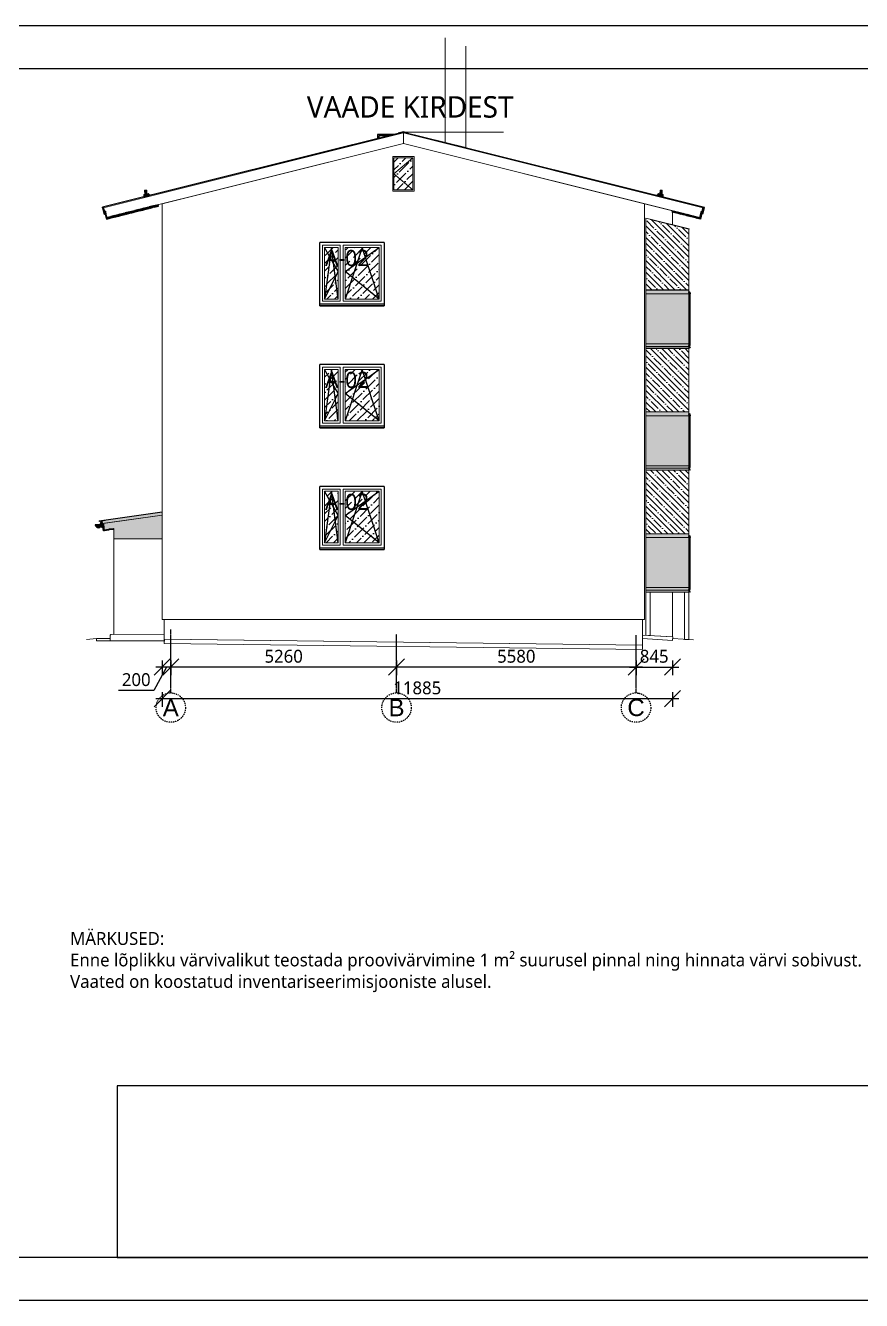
# Model space of a CAD drawing. Header units: millimetres. Extents: x 720925 to 840725318, y 793496 to 1061196.
# Drawn here: x 762789 to 782267, y 895945 to 925645 of the extents above; entities that cross this region are included whole.
import ezdxf
from ezdxf import colors
from ezdxf.entities.mleader import LeaderData, LeaderLine
from ezdxf.math import Vec2, Vec3

# ---------------------------------------------------------------- set-up
doc = ezdxf.new("R2010")
doc.units = ezdxf.units.MM
doc.header["$PDMODE"] = 2
doc.header["$PDSIZE"] = 5
doc.linetypes.add('DASHDOTX2', pattern=[50.8, 25.4, -12.7, 0, -12.7])
for name, color, linetype, lineweight in [('!ESP_AVATÄITED VAADETEL', 7, 'Continuous', 9), ('!ESP_Fassaad', 7, 'Continuous', 9), ('!ESP_Mõõt', 252, 'Continuous', 5), ('AVATÄITED VAADETEL', 7, 'Continuous', 9), ('OLEMASOLEV_LÕIGE', 7, 'Continuous', 9), ('Puit', 25, 'Continuous', 0), ('Rõduklaas', 253, 'Continuous', 9), ('VAATED', 7, 'Continuous', 9), ('Veeplekk', 8, 'Continuous', 30)]:
    doc.layers.add(name, color=color, linetype=linetype, lineweight=lineweight)
doc.layers.add('!ESP_no_print', color=252, linetype='Continuous', plot=False)
for name, color, linetype in [('!ESP_Tekst', 7, 'Continuous'), ('!ESP_Teljed', 30, 'DASHDOTX2'), ('Aknad', 7, 'Continuous'), ('Sein', 7, 'Continuous')]:
    doc.layers.add(name, color=color, linetype=linetype)
doc.layers.add('!ESP_Värvitoon_Helehall', color=7, linetype='Continuous', true_color=0xc8c8c7)
doc.layers.add('!ESP_Värvitoon_Venato40', color=7, linetype='Continuous', true_color=0xa4a7a7)
doc.layers.add('Nähtamatu joon', color=50, linetype='Continuous', lineweight=0, plot=False)
doc.styles.add('Annotative', font='malgunsl.ttf', dxfattribs={"height": 2})
doc.styles.add('Arial', font='arial.ttf')
doc.dimstyles.new('Annotative', dxfattribs={"dimtxt": 2, "dimasz": 2.5, "dimexe": 1.25, "dimexo": 0.625, "dimtad": 1, "dimdec": 0, "dimrnd": 5, "dimtxsty": 'Annotative', "dimblk": 'OBLIQUE', "dimcen": 0, "dimdle": 1, "dimadec": 0, "dimazin": 0, "dimtfac": 1, "dimtdec": 0, "dimtmove": 0, "dimatfit": 3, "dimfxl": 1, "dimfxlon": 1, "dimarcsym": 1})

# ---------------------------------------------------------------- blocks, each defined once
blk = doc.blocks.new('_Dot')
at = {"color": 0, "linetype": 'ByBlock', "lineweight": -2}
blk.add_line((-0.5, 0), (-1, 0), dxfattribs=at)
at = {"color": 0, "linetype": 'ByBlock', "lineweight": -2, "const_width": 0.5}
blk.add_lwpolyline([(-0.25, 0, 1), (0.25, 0, 1)], format="xyb", close=True, dxfattribs=at)
blk = doc.blocks.new('A$C5023e7c4')
for p, q in [((0, -50), (-22, -200)), ((-22, -50), (0, -200))]:
    blk.add_line(p, q)
blk.add_lwpolyline([(-22, -50), (0, -50), (0, -200), (-22, -200)], close=True)
blk = doc.blocks.new('A$C68f288ff')
at = {"layer": 'Puit', "true_color": 0x636466}
h = blk.add_hatch(dxfattribs=at)
h.set_pattern_fill('ANSI38', color=251, scale=5, angle=180)
h.set_pattern_definition([(225, (1479790.995, 966448.682), (11.22532015, -11.22532015), []), (315, (1479790.995, 966448.682), (33.67596045, -11.22532015), [39.6875, -23.8125])])
h.paths.add_polyline_path([(100, 0), (0, 0), (0, 34), (100, 34)])
at = {"layer": 'Sein'}
blk.add_lwpolyline([(100, 0), (0, 0), (0, 34), (100, 34)], close=True, dxfattribs=at)
blk = doc.blocks.new('*U618')
blk.add_blockref('A$C68f288ff', (-50, -17))
blk = doc.blocks.new('A$C68de1e58')
at = {"lineweight": 0}
blk.add_line((0, -21), (0, 0), dxfattribs=at)
blk.add_line((-7007, -1768), (-7012, -1748))
for points in [[(0, 0), (-7012, -1748)], [(-6977, -1796), (-6970, -1827)]]:
    blk.add_lwpolyline(points)
blk.add_lwpolyline([(-6986, -1763), (-6963, -1851), (-6942, -1846), (-6906, -1992), (0, -269), (0, -21), (-6986, -1763)], dxfattribs=at)
for p, xscale, rotation in [((-7019, -1719), -0.9999999999999998, 14.08604182556171), ((-6976, -1803), -0.9999999999999999, 14.08604182556162)]:
    blk.add_blockref('A$C5023e7c4', p, dxfattribs=dict(xscale=xscale, rotation=rotation))
at = {"color": 0, "linetype": 'ByBlock', "lineweight": -2, "transparency": 16777216, "xscale": -0.9999999999999999, "rotation": 14.0770861167953}
for p in [(-6875, -2002), (-6764, -1974), (-6652, -1946), (-6541, -1918), (-6429, -1890), (-6317, -1862)]:
    blk.add_blockref('*U618', p, dxfattribs=at)
blk = doc.blocks.new('A$C2fabc2ce')
at = {"layer": '!ESP_Värvitoon_Helehall'}
h = blk.add_hatch(color=256, dxfattribs=at)
h.dxf.hatch_style = 1
h.paths.add_polyline_path([(-15, 74), (-124, 99), (-156, 57), (-15, 24)])
h.paths.add_polyline_path([(-40, 178), (-90, 178), (-90, 91), (-40, 80)])
h.paths.add_polyline_path([(-76, 105, -1), (-56, 105, -1)], flags=16)
h.paths.add_polyline_path([(-76, 153, -1), (-56, 153, -1)], flags=16)
blk.add_line((-15, 24), (-156, 57))
for centre in [(-66, 153), (-66, 105)]:
    blk.add_circle(centre, 10)
at = {"layer": 'OLEMASOLEV_LÕIGE'}
blk.add_line((-15, 74), (-124, 99), dxfattribs=at)
for points in [[(-124, 99), (-156, 57)], [(-90, 91), (-90, 178), (-40, 178), (-40, 80)], [(-15, 74), (-15, 24)]]:
    blk.add_lwpolyline(points, dxfattribs=at)
blk = doc.blocks.new('*U104')
blk.add_blockref('A$C68f288ff', (-50, -17))
blk = doc.blocks.new('*U105')
at = {"color": 0, "linetype": 'ByBlock', "lineweight": -2, "transparency": 16777216}
for p in [(0, 0), (115, 0), (230, 0), (345, 0), (460, 0)]:
    blk.add_blockref('*U104', p, dxfattribs=at)
blk = doc.blocks.new('A$Cf881b39f')
at = {"linetype": 'ByBlock'}
blk.add_wipeout([(1500, 0), (0, 0), (0, -1475), (1500, -1475)], dxfattribs=at)
blk.add_lwpolyline([(1500, -1475), (0, -1475), (0, 0), (1500, 0)], close=True)
blk.add_wipeout([(1500, 0), (0, 0), (0, -1475), (1500, -1475)])
blk.add_wipeout([(0, 0), (1500, 0), (1500, -1475), (0, -1475)], dxfattribs=at)
blk.add_lwpolyline([(0, -1475), (1500, -1475), (1500, 0), (0, 0)], close=True)
blk.add_wipeout([(1500, 0), (0, 0), (0, -1475), (1500, -1475)])
h = blk.add_hatch()
h.set_pattern_fill('ANSI36', color=256, scale=1000)
h.set_pattern_definition([(45, (60, -1271.18), (66.291, 243.068), [312.5, -62.5, 0, -62.5])])
h.paths.add_polyline_path([(115, -115), (430, -115), (430, -1317), (115, -1315)])
h.paths.add_polyline_path([(595, -115), (1385, -115), (1385, -1317), (595, -1317)])
for points in [[(115, -1317), (430, -679), (115, -115)], [(430, -1317), (272, -115), (115, -1317)]]:
    blk.add_lwpolyline(points)
at = {"ltscale": 15}
for points in [[(1385, -1317), (990, -115), (595, -1317)], [(1385, -1317), (595, -679), (1385, -115)]]:
    blk.add_lwpolyline(points, dxfattribs=at)
at = {"layer": 'AVATÄITED VAADETEL'}
for points in [[(0, -1461), (1500, -1461), (1500, 0), (0, 0)], [(0, -1432), (1500, -1432), (1500, 0), (0, 0)], [(65, -1367), (480, -1367), (480, -65), (65, -65)], [(115, -1317), (430, -1317), (430, -115), (115, -115)], [(545, -1367), (1435, -1367), (1435, -65), (545, -65)], [(595, -1317), (1385, -1317), (1385, -115), (595, -115)], [(0, -1461), (1500, -1461), (1500, -1432), (0, -1432)], [(0, -1475), (1500, -1475), (1500, -1461), (0, -1461)]]:
    blk.add_lwpolyline(points, close=True, dxfattribs=at)
blk = doc.blocks.new('A$C0ca6f3b5')
at = {"layer": '!ESP_Värvitoon_Helehall'}
h = blk.add_hatch(color=256, dxfattribs=at)
h.dxf.hatch_style = 1
h.paths.add_polyline_path([(0, 0), (-1000, 0), (-1000, -88), (0, -88)])
h = blk.add_hatch(color=256, dxfattribs=at)
h.dxf.hatch_style = 1
h.paths.add_polyline_path([(0, -1359), (0, -1314), (-1000, -1314), (-1000, -1359)])
at = {"layer": '!ESP_Värvitoon_Venato40'}
h = blk.add_hatch(color=256, dxfattribs=at)
h.dxf.hatch_style = 1
h.paths.add_polyline_path([(0, -88), (-1000, -88), (-1000, -1314), (0, -1314)])
at = {"lineweight": 0}
for points in [[(-1000, 0), (0, 0), (0, -88), (-1000, -88)], [(-1000, -88), (0, -88), (0, -1254), (-1000, -1254)], [(-1000, -1254), (0, -1254), (0, -1314), (-1000, -1314)], [(-1000, -1314), (0, -1314), (0, -1359), (-1000, -1359)]]:
    blk.add_lwpolyline(points, close=True, dxfattribs=at)
blk = doc.blocks.new('A$C9c28a8ee')
at = {"layer": 'Rõduklaas', "lineweight": 5}
h = blk.add_hatch(dxfattribs=at)
h.set_pattern_fill('ANSI35', color=256, scale=30, angle=90, style=0)
h.set_pattern_definition([(135, (-764388.93, -915285.21), (-134.703842, -134.703842), []), (135, (-764388.93, -915150.5), (-134.703842, -134.703842), [238.125, -47.625, 0, -47.625])])
h.paths.add_polyline_path([(-1000, -1481), (0, -1481), (0, 0), (-1000, 0)])
at = {"lineweight": 0}
blk.add_lwpolyline([(-1000, 0), (0, 0), (0, -1481), (-1000, -1481)], close=True, dxfattribs=at)
blk = doc.blocks.new('A$Cb6e0baf3')
at = {"layer": 'Rõduklaas', "lineweight": 5}
h = blk.add_hatch(dxfattribs=at)
h.set_pattern_fill('ANSI35', color=256, scale=30, angle=90, style=0)
h.set_pattern_definition([(135, (-764388.93, -915223.72), (-134.703842, -134.703842), []), (135, (-764388.93, -915089.01), (-134.703842, -134.703842), [238.125, -47.625, 0, -47.625])])
h.paths.add_polyline_path([(-1000, -1420), (0, -1420), (0, 0), (-1000, 251)])
at = {"lineweight": 0}
blk.add_lwpolyline([(-1000, 251), (0, 0), (0, -1420), (-1000, -1420)], close=True, dxfattribs=at)
blk = doc.blocks.new('A$Cf37727a6')
at = {"layer": '!ESP_Värvitoon_Venato40'}
h = blk.add_hatch(color=256, dxfattribs=at)
h.dxf.hatch_style = 1
h.paths.add_polyline_path([(-5, -21), (-13, -21), (-13, -1241), (-5, -1241)])
at = {"layer": '!ESP_Värvitoon_Helehall', "lineweight": 30}
for points in [[(-25, 8), (0, 0), (6, -40), (1, -35)], [(-25, -1266), (-20, -1266), (-20, -1266), (4, -1311), (-21, -1303)]]:
    blk.add_lwpolyline(points, dxfattribs=at)
for points in [[(-25, 4), (-15, 4), (-15, -14), (-25, -14)], [(-15, 4), (-15, -56), (-13, -56), (-13, -16), (-5, -16), (-5, -56), (-3, -56), (-3, -16), (-3, -14), (-13, -14), (-13, 4)], [(-13, -21), (-5, -21), (-5, -1241), (-13, -1241)], [(-25, -1248), (-15, -1248), (-15, -1266), (-25, -1266)], [(-15, -1266), (-15, -1206), (-13, -1206), (-13, -1246), (-5, -1246), (-5, -1206), (-3, -1206), (-3, -1246), (-3, -1248), (-13, -1248), (-13, -1266)]]:
    blk.add_lwpolyline(points, close=True)
for points in [[(-25, -7), (-13, -7), (-13, -3), (-25, -3)], [(-13, -10), (-13, 0)], [(-25, -1259), (-13, -1259), (-13, -1255), (-25, -1255)], [(-13, -1262), (-13, -1252)]]:
    blk.add_lwpolyline(points)
for centre in [(-19, -5), (-19, -1257)]:
    blk.add_arc(centre, 7.25, 316.3972, 43.6028)
blk = doc.blocks.new('A$C06fb7f62')
blk.add_wipeout([(-250, 0), (250, 0), (250, -800), (-250, -800)]).dxf.layer = '!ESP_AVATÄITED VAADETEL'
h = blk.add_hatch()
h.set_pattern_fill('ANSI36', color=256, scale=1000)
h.set_pattern_definition([(45, (812223.2, -756550.9), (66.291261, 243.067956), [312.5, -62.5, 0, -62.5])])
h.paths.add_polyline_path([(-220, -30), (220, -30), (220, -770), (-220, -770)])
at = {"layer": '!ESP_AVATÄITED VAADETEL'}
blk.add_line((250, 0), (-250, 0), dxfattribs=at)
for points in [[(50, 0), (-250, 0), (-250, -800), (250, -800), (250, 0)], [(50, -30), (-220, -30), (-220, -770), (220, -770), (220, -30)]]:
    blk.add_lwpolyline(points, close=True, dxfattribs=at)
blk.add_lwpolyline([(220, -30), (-220, -400), (220, -770)], dxfattribs=at)
at = {"layer": 'Nähtamatu joon'}
for p, q in [((-250, 0), (-250, -800)), ((250, -800), (250, 0)), ((-250, -800), (250, -800))]:
    blk.add_line(p, q, dxfattribs=at)
blk = doc.blocks.new('A$C36191802')
at = {"layer": '!ESP_Värvitoon_Helehall'}
h = blk.add_hatch(color=256, dxfattribs=at)
h.dxf.hatch_style = 1
h.paths.add_polyline_path([(0, 626), (-1472, 419), (-1470, 403), (-1403, 412), (-1395, 356), (0, 553)])
h = blk.add_hatch(color=256, dxfattribs=at)
h.dxf.hatch_style = 1
h.paths.add_polyline_path([(-1551, 326), (-1418, 326), (-1427, 379), (-1421, 379), (-1412, 319, -0.81323), (-1547, 307, -1.208503)])
h = blk.add_hatch(color=256, dxfattribs=at)
h.dxf.hatch_style = 1
h.paths.add_polyline_path([(-1551, 325, -0.427272), (-1543, 316, 0.914822), (-1420, 325)])
at = {"layer": '!ESP_Värvitoon_Venato40'}
h = blk.add_hatch(color=256, dxfattribs=at)
h.dxf.hatch_style = 1
h.paths.add_polyline_path([(-1393, 339), (-1371, 342), (-1349, 189), (-1371, 186), (-1382, 264), (-1382, 264)])
h.paths.add_polyline_path([(-1425, 409), (-1403, 412), (-1393, 339), (-1393, 339), (-1382, 264), (-1404, 261)])
h = blk.add_hatch(color=256, dxfattribs=at)
h.dxf.hatch_style = 1
h.paths.add_polyline_path([(0, 553), (-1373, 359), (-1353, 211), (-1125, 243), (-1125, 0), (0, 0)])
h = blk.add_hatch(color=256, dxfattribs=at)
h.dxf.hatch_style = 1
h.paths.add_polyline_path([(-1347, 211), (-1248, 225), (-1245, 203), (-1344, 189)])
h = blk.add_hatch(color=256, dxfattribs=at)
h.dxf.hatch_style = 1
h.paths.add_polyline_path([(-1234, 228), (-1135, 241), (-1131, 220), (-1231, 206)])
for points in [[(-1425, 409), (-1403, 413), (-1382, 264), (-1404, 261)], [(-1393, 339), (-1371, 342), (-1349, 189), (-1371, 186)]]:
    blk.add_lwpolyline(points, close=True)
at = {"layer": 'Aknad'}
blk.add_lwpolyline([(-1472, 419), (0, 626)], dxfattribs=at)
at = {"layer": 'Sein'}
for points in [[(-1418, 325), (-1419, 326), (-1551, 326, 0.999912), (-1551, 306, 0.999927), (-1551, 309, -1.943826), (-1544, 318, 0.941385)], [(-1420, 325), (-1551, 325, -0.323845), (-1543, 319, 0.936776)], [(-1427, 379), (-1417, 319, -0.890393), (-1545, 319, 1), (-1550, 319, 0.889357), (-1412, 319), (-1421, 379)]]:
    blk.add_lwpolyline(points, format="xyb", close=True, dxfattribs=at)
for points in [[(-1347, 211), (-1248, 225), (-1245, 203), (-1344, 189)], [(-1234, 228), (-1135, 241), (-1131, 220), (-1231, 206)]]:
    blk.add_lwpolyline(points, close=True, dxfattribs=at)
at = {"layer": 'VAATED'}
for points in [[(0, 626), (-1472, 419), (-1470, 403), (-1403, 412), (-1395, 356), (0, 553)], [(0, 553), (-1373, 359), (-1353, 211), (-1125, 243), (-1125, 0), (0, 0)]]:
    blk.add_lwpolyline(points, close=True, dxfattribs=at)
at = {"layer": 'Veeplekk'}
blk.add_lwpolyline([(-1325, 428), (-1424, 414), (-1460, 293, 1), (-1458, 293), (-1456, 301)], format="xyb", dxfattribs=at)
blk = doc.blocks.new('_Oblique')
at = {"color": 0, "linetype": 'ByBlock', "lineweight": -2}
blk.add_line((-0.5, -0.5), (0.5, 0.5), dxfattribs=at)
blk = doc.blocks.new('*D716')
at = {"layer": '!ESP_Mõõt', "color": 0, "lineweight": -2, "transparency": 16777216}
for p, q in [((777164, 910701), (771284, 910701)), ((771434, 910851), (771434, 910514)), ((777014, 910851), (777014, 910514))]:
    blk.add_line(p, q, dxfattribs=at)
at = {"layer": 'Defpoints', "color": 0, "lineweight": 0, "transparency": 16777216}
for p in [(771434, 910999), (777014, 910999), (771434, 910701)]:
    blk.add_point(p, dxfattribs=at)
at = {"layer": '!ESP_Mõõt', "color": 0, "lineweight": -2, "transparency": 16777216, "xscale": 375, "yscale": 375, "zscale": 375, "rotation": 180}
blk.add_blockref('_Oblique', (771434, 910701), dxfattribs=at)
at = {"layer": '!ESP_Mõõt', "color": 0, "lineweight": -2, "transparency": 16777216, "xscale": 375, "yscale": 375, "zscale": 375}
blk.add_blockref('_Oblique', (777014, 910701), dxfattribs=at)
at = {"layer": '!ESP_Mõõt', "color": 0, "lineweight": 0, "transparency": 16777216, "insert": (774224, 910950), "char_height": 300, "attachment_point": 5, "style": 'Annotative'}
blk.add_mtext('5580', dxfattribs=at)
blk = doc.blocks.new('*D717')
at = {"layer": '!ESP_Mõõt', "color": 0, "lineweight": -2, "transparency": 16777216}
for p, q in [((771584, 910701), (766024, 910701)), ((766174, 910851), (766174, 910514)), ((771434, 910851), (771434, 910514))]:
    blk.add_line(p, q, dxfattribs=at)
at = {"layer": 'Defpoints', "color": 0, "lineweight": 0, "transparency": 16777216}
for p in [(766174, 911074), (771434, 910999), (766174, 910701)]:
    blk.add_point(p, dxfattribs=at)
at = {"layer": '!ESP_Mõõt', "color": 0, "lineweight": -2, "transparency": 16777216, "xscale": 375, "yscale": 375, "zscale": 375, "rotation": 180}
blk.add_blockref('_Oblique', (766174, 910701), dxfattribs=at)
at = {"layer": '!ESP_Mõõt', "color": 0, "lineweight": -2, "transparency": 16777216, "xscale": 375, "yscale": 375, "zscale": 375}
blk.add_blockref('_Oblique', (771434, 910701), dxfattribs=at)
at = {"layer": '!ESP_Mõõt', "color": 0, "lineweight": 0, "transparency": 16777216, "insert": (768804, 910950), "char_height": 300, "attachment_point": 5, "style": 'Annotative'}
blk.add_mtext('5260', dxfattribs=at)
blk = doc.blocks.new('*D718')
at = {"layer": '!ESP_Mõõt', "color": 0, "lineweight": -2, "transparency": 16777216}
for p, q in [((776864, 910701), (778011, 910701)), ((777014, 910851), (777014, 910514)), ((777861, 910851), (777861, 910514))]:
    blk.add_line(p, q, dxfattribs=at)
at = {"layer": 'Defpoints', "color": 0, "lineweight": 0, "transparency": 16777216}
for p in [(777861, 911265), (777014, 910999), (777861, 910701)]:
    blk.add_point(p, dxfattribs=at)
at = {"layer": '!ESP_Mõõt', "color": 0, "lineweight": -2, "transparency": 16777216, "xscale": 375, "yscale": 375, "zscale": 375, "rotation": 180}
blk.add_blockref('_Oblique', (777014, 910701), dxfattribs=at)
at = {"layer": '!ESP_Mõõt', "color": 0, "lineweight": -2, "transparency": 16777216, "xscale": 375, "yscale": 375, "zscale": 375}
blk.add_blockref('_Oblique', (777861, 910701), dxfattribs=at)
at = {"layer": '!ESP_Mõõt', "color": 0, "lineweight": 0, "transparency": 16777216, "insert": (777437, 910950), "char_height": 300, "attachment_point": 5, "style": 'Annotative'}
blk.add_mtext('845', dxfattribs=at)
blk = doc.blocks.new('*D719')
at = {"layer": '!ESP_Mõõt', "color": 0, "lineweight": -2, "transparency": 16777216}
for p, q in [((765974, 910114), (765974, 909777)), ((777861, 910114), (777861, 909777)), ((778011, 909964), (765824, 909964))]:
    blk.add_line(p, q, dxfattribs=at)
at = {"layer": 'Defpoints', "color": 0, "lineweight": 0, "transparency": 16777216}
for p in [(765974, 911265), (777861, 911265), (765974, 909964)]:
    blk.add_point(p, dxfattribs=at)
at = {"layer": '!ESP_Mõõt', "color": 0, "lineweight": -2, "transparency": 16777216, "xscale": 375, "yscale": 375, "zscale": 375, "rotation": 180}
blk.add_blockref('_Oblique', (765974, 909964), dxfattribs=at)
at = {"layer": '!ESP_Mõõt', "color": 0, "lineweight": -2, "transparency": 16777216, "xscale": 375, "yscale": 375, "zscale": 375}
blk.add_blockref('_Oblique', (777861, 909964), dxfattribs=at)
at = {"layer": '!ESP_Mõõt', "color": 0, "lineweight": 0, "transparency": 16777216, "insert": (771917, 910214), "char_height": 300, "attachment_point": 5, "style": 'Annotative'}
blk.add_mtext('11885', dxfattribs=at)
blk = doc.blocks.new('*D720')
at = {"layer": '!ESP_Mõõt', "color": 0, "lineweight": -2, "transparency": 16777216}
for p, q in [((766074, 910701), (765779, 910157)), ((766324, 910701), (765824, 910701)), ((765974, 910851), (765974, 910514)), ((766174, 910851), (766174, 910514)), ((765779, 910157), (764958, 910157))]:
    blk.add_line(p, q, dxfattribs=at)
at = {"layer": 'Defpoints', "color": 0, "lineweight": 0, "transparency": 16777216}
for p in [(765974, 911265), (766174, 911074), (765974, 910701)]:
    blk.add_point(p, dxfattribs=at)
at = {"layer": '!ESP_Mõõt', "color": 0, "lineweight": -2, "transparency": 16777216, "xscale": 375, "yscale": 375, "zscale": 375, "rotation": 180}
blk.add_blockref('_Oblique', (765974, 910701), dxfattribs=at)
at = {"layer": '!ESP_Mõõt', "color": 0, "lineweight": -2, "transparency": 16777216, "xscale": 375, "yscale": 375, "zscale": 375}
blk.add_blockref('_Oblique', (766174, 910701), dxfattribs=at)
at = {"layer": '!ESP_Mõõt', "color": 0, "lineweight": 0, "transparency": 16777216, "insert": (765369, 910406), "char_height": 300, "attachment_point": 5, "style": 'Annotative'}
blk.add_mtext('200', dxfattribs=at)

msp = doc.modelspace()

# ---------------------------------------------------------------- linework, layer by layer
at = {"layer": '!ESP_Fassaad'}
for points in [[(771475.5, 923146.7), (771593.8, 923174.2), (771705.6, 923147)], [(777863.8, 912445.2), (777863.8, 911402.7), (777163.8, 911445.1), (777163.8, 911810.1), (777213.8, 911810.1), (777213.8, 921493.3), (777863.8, 921331.1), (777863.8, 921005.5)], [(764444.3, 911365.1), (764444.3, 911365.1), (764213.5, 911343.5)], [(764764.3, 911445.1), (764764.3, 911315.1), (766023.8, 911315.1), (766023.8, 911465.1), (764774.3, 911455.1)], [(764774.3, 911455.1), (764764.3, 911445.1)], [(777163.8, 911445.1), (777870.3, 911402.3)], [(777163.8, 911365), (777865.5, 911322.4)], [(777870.3, 911402.3), (777865.5, 911322.4)], [(777867.9, 911362.3), (778352, 911332.6)]]:
    msp.add_lwpolyline(points, dxfattribs=at)
for points in [[(765973.8, 921493.4), (771593.8, 922895.2), (777213.8, 921493.4), (777213.8, 911810.1), (765973.8, 911810.1)], [(764848.8, 911455.7), (766023.8, 911465.1), (766023.8, 911810.1), (765973.8, 911810.1), (765973.8, 913688.6), (764848.8, 913688.6)], [(766023.8, 911810.1), (777163.8, 911810.1), (777163.8, 911210.4), (766023.8, 911350.1)], [(764764.3, 911315.1), (764444.3, 911315.1), (764444.3, 911365.1), (764764.3, 911365.1)], [(766025.1, 911350.1), (777165.1, 911210.4), (777163.8, 911110.4), (766023.8, 911250.1)]]:
    msp.add_lwpolyline(points, close=True, dxfattribs=at)
at = {"layer": '!ESP_Fassaad', "color": 8}
for points in [[(777243.8, 912445.2), (777343.8, 912445.2), (777343.8, 911434.2), (777243.8, 911440.3)], [(778143.8, 912445.2), (778243.8, 912445.2), (778243.8, 911339.2), (778143.8, 911345.4)]]:
    msp.add_lwpolyline(points, close=True, dxfattribs=at)
at = {"layer": '!ESP_no_print'}
for points in [[(741925, 925645.1), (783925, 925645.1), (783925, 895945.1), (741925, 895945.1)], [(743925, 924645.1), (782925, 924645.1), (782925, 896945.1), (743925, 896945.1)], [(764925, 900945.1), (764925, 896945.1), (782925, 896945.1), (782925, 900945.1)]]:
    msp.add_lwpolyline(points, close=True, dxfattribs=at)
at = {"layer": '!ESP_Teljed', "ltscale": 0.3}
for points in [[(766173.8, 910097.7), (766173.8, 911576.6)], [(771433.8, 910097.7), (771433.8, 911466.6)], [(777013.8, 910097.7), (777013.8, 911446.6)]]:
    msp.add_lwpolyline(points, dxfattribs=at)
at = {"layer": '!ESP_Teljed'}
for centre in [(766173.8, 909755.4), (771433.8, 909755.4), (777013.8, 909755.4)]:
    msp.add_circle(centre, 342.3, dxfattribs=at)
at = {"lineweight": 0}
msp.add_line((771593.8, 923164.2), (773923.8, 923164.2), dxfattribs=at)
for points in [[(771593.8, 923164.2), (772564.1, 922922.3), (772564.1, 925361.6)], [(771593.8, 923164.2), (773049.3, 922801.3), (773049.3, 925159.9)]]:
    msp.add_lwpolyline(points, dxfattribs=at)
msp.add_lwpolyline([(777343.8, 921135.4), (778254.5, 920907.9), (778253.6, 920902.1), (777343.8, 921129.4)], close=True, dxfattribs=at)
at = {"layer": 'Sein'}
for points in [[(771368.8, 923108.1), (770993.2, 923108.1)], [(770993.2, 923108.1), (770993.2, 923014.5)], [(771248.5, 923078.1), (771023.2, 923078.1)], [(771023.2, 923078.1), (771023.2, 923022)]]:
    msp.add_lwpolyline(points, dxfattribs=at)

# ---------------------------------------------------------------- block references
at = {"lineweight": 0}
for name, p in [('A$C68de1e58', (771593.8, 923164.2)), ('A$Cb6e0baf3', (778243.8, 920903.7)), ('A$C0ca6f3b5', (778243.8, 919483.9)), ('A$Cf37727a6', (778269.2, 919436.3)), ('A$C9c28a8ee', (778243.8, 918125.2)), ('A$C0ca6f3b5', (778243.8, 916643.9)), ('A$Cf37727a6', (778269.2, 916596.3)), ('A$C9c28a8ee', (778243.8, 915285.2)), ('A$C36191802', (765973.8, 913688.6)), ('A$C0ca6f3b5', (778243.8, 913803.9)), ('A$Cf37727a6', (778269.2, 913756.3))]:
    msp.add_blockref(name, p, dxfattribs=at)
at = {"lineweight": 0, "xscale": -1}
msp.add_blockref('A$C68de1e58', (771593.8, 923164.2), dxfattribs=at)
at = {"xscale": -1}
for name, p, rotation in [('A$C2fabc2ce', (765528.6, 921631.3), 0.9669606084746184), ('*U105', (765834.1, 921442.4), 14.07708611679527)]:
    msp.add_blockref(name, p, dxfattribs=dict(at, rotation=rotation))
at = {"rotation": 359.0330393915254}
msp.add_blockref('A$C2fabc2ce', (777659.1, 921631.3), dxfattribs=at)

# ---------------------------------------------------------------- texts
at = {"layer": '!ESP_Tekst', "lineweight": 0, "insert": (769343.5, 923745.4), "char_height": 500, "width": 20183.812, "attachment_point": 4, "style": 'Annotative'}
msp.add_mtext('VAADE KIRDEST', dxfattribs=at)
at = {"layer": '!ESP_Tekst', "insert": (763828, 904527.9), "char_height": 300, "width": 26192.061, "attachment_point": 1, "style": 'Annotative'}
msp.add_mtext('{\\fMalgun Gothic Semilight|b0|i0|c0|p34;MÄRKUSED:\\PEnne lõplikku värvivalikut teostada proovivärvimine 1 m² suurusel pinnal ning hinnata värvi sobivust.\\PVaated on koostatud inventariseerimisjooniste alusel.}', dxfattribs=at)
at = {"layer": '!ESP_Teljed', "char_height": 400, "width": 684.657, "attachment_point": 5, "style": 'Arial'}
for s, insert in [('A', (766173.8, 909755.4)), ('B', (771433.8, 909755.4)), ('C', (777013.8, 909755.4))]:
    msp.add_mtext(s, dxfattribs=dict(at, insert=insert))

# ---------------------------------------------------------------- dimensions: what is measured, and where the dimension line sits
at = {"layer": '!ESP_Mõõt', "lineweight": 0}
dim = msp.add_linear_dim(base=(765973.8, 910701.4), p1=(766173.8, 911073.9), p2=(765973.8, 911264.7), angle=0, dimstyle='Annotative', dxfattribs=at)
dim.commit()
dim.dimension.update_dxf_attribs({"geometry": '*D720', "text_midpoint": (765685.6, 910156.7), "dimtype": 160})
for base, p1, p2, picture, middle in [((765973.8, 909964.5), (777860.6, 911264.7), (765973.8, 911264.7), '*D719', (771917.2, 910214.3)), ((777860.6, 910701.4), (777013.8, 910998.7), (777860.6, 911264.7), '*D718', (777437.2, 910950.4)), ((766173.8, 910701.4), (771433.8, 910998.7), (766173.8, 911073.9), '*D717', (768803.8, 910950.4)), ((771433.8, 910701.4), (777013.8, 910998.7), (771433.8, 910998.7), '*D716', (774223.8, 910950.4))]:
    dim = msp.add_linear_dim(base=base, p1=p1, p2=p2, angle=0, dimstyle='Annotative', dxfattribs=at)
    dim.commit()
    dim.dimension.update_dxf_attribs({"geometry": picture, "text_midpoint": middle})

# ---------------------------------------------------------------- leaders
at = {"layer": '!ESP_Tekst'}
ml = msp.add_multileader_mtext('Standard', dxfattribs=at)
ml.set_content('TINGMÄRGID:', color=256, style='Annotative')
ml.set_leader_properties(color=256)
ml.set_arrow_properties(name='DOT')
ml.build(insert=Vec2(0, 0))
ml.multileader.update_dxf_attribs({"leader_type": 0, "has_dogleg": 0, "text_left_attachment_type": 5, "text_right_attachment_type": 5, "dogleg_length": 0.036, "arrow_head_size": 0, "scale": 100})
ctx = ml.context
ctx.base_point, ctx.scale, ctx.char_height, ctx.arrow_head_size, ctx.landing_gap_size, ctx.plane_origin = Vec3(723104.5, 907053.2), 100, 250, 0, 0.9, Vec3(724755.6, 906972.2)
ctx.left_attachment, ctx.right_attachment = 5, 5
notes = []
notes.append((ctx, [(1, (1, 1, 0), (725233.3, 907053.2), (-1, 0), 3.6, [(0, [(724930, 907053.2)], 0, [])])]))
ctx.mtext.insert, ctx.mtext.width, ctx.mtext.flow_direction = Vec3(723105.4, 907404.2), 8400003.837, 5
ml = msp.add_multileader_mtext('Standard', dxfattribs=at)
ml.set_content('MINERAALVILL', color=256, style='Annotative')
ml.set_leader_properties(color=256)
ml.set_arrow_properties(name='DOT')
ml.build(insert=Vec2(0, 0))
ml.multileader.update_dxf_attribs({"leader_type": 0, "has_dogleg": 0, "text_left_attachment_type": 5, "text_right_attachment_type": 5, "dogleg_length": 0.036, "arrow_head_size": 0, "scale": 100})
ctx = ml.context
ctx.base_point, ctx.scale, ctx.char_height, ctx.arrow_head_size, ctx.landing_gap_size, ctx.plane_origin = Vec3(724933.4, 906453.2), 100, 250, 0, 0.9, Vec3(724755.6, 906372.2)
ctx.left_attachment, ctx.right_attachment = 5, 5
notes.append((ctx, [(0, (1, 1, 0), (724929.8, 906453.2), (1, 0), 3.6, [(0, [(724930, 906453.2)], 0, [])])]))
ctx.mtext.insert, ctx.mtext.width, ctx.mtext.flow_direction = Vec3(724934.3, 906753.2), 8400003.837, 5
ml = msp.add_multileader_mtext('Standard', dxfattribs=at)
ml.set_content('VAHTPOLÜSTÜREEN EPS 120 PERIMEETER', color=256, style='Annotative')
ml.set_leader_properties(color=256)
ml.set_arrow_properties(name='DOT')
ml.build(insert=Vec2(0, 0))
ml.multileader.update_dxf_attribs({"leader_type": 0, "has_dogleg": 0, "text_left_attachment_type": 5, "text_right_attachment_type": 5, "dogleg_length": 0.036, "arrow_head_size": 0, "scale": 100})
ctx = ml.context
ctx.base_point, ctx.scale, ctx.char_height, ctx.arrow_head_size, ctx.landing_gap_size, ctx.plane_origin = Vec3(724933.4, 905853.2), 100, 250, 0, 0.9, Vec3(724755.6, 905772.2)
ctx.left_attachment, ctx.right_attachment = 5, 5
notes.append((ctx, [(0, (1, 1, 0), (724929.8, 905853.2), (1, 0), 3.6, [(0, [(724930, 905853.2)], 0, [])])]))
ctx.mtext.insert, ctx.mtext.width, ctx.mtext.flow_direction = Vec3(724934.3, 906204.5), 8400003.837, 5
ml = msp.add_multileader_mtext('Standard', dxfattribs=at)
ml.set_content('LAMMUTATAV KONSTRUKTSIOON', color=256, style='Annotative')
ml.set_leader_properties(color=256)
ml.set_arrow_properties(name='DOT')
ml.build(insert=Vec2(0, 0))
ml.multileader.update_dxf_attribs({"leader_type": 0, "has_dogleg": 0, "text_left_attachment_type": 5, "text_right_attachment_type": 5, "dogleg_length": 0.036, "arrow_head_size": 0, "scale": 100})
ctx = ml.context
ctx.base_point, ctx.scale, ctx.char_height, ctx.arrow_head_size, ctx.landing_gap_size, ctx.plane_origin = Vec3(724933.4, 905253.2), 100, 250, 0, 0.9, Vec3(724755.6, 905172.2)
ctx.left_attachment, ctx.right_attachment = 5, 5
notes.append((ctx, [(0, (1, 1, 0), (724929.8, 905253.2), (1, 0), 3.6, [(0, [(724930, 905253.2)], 0, [])])]))
ctx.mtext.insert, ctx.mtext.width, ctx.mtext.flow_direction = Vec3(724934.3, 905557.5), 8400003.837, 5
ml = msp.add_multileader_mtext('Standard', dxfattribs=at)
ml.set_content('PROJEKTEERITAV KONSTRUKTSIOON', color=256, style='Annotative')
ml.set_leader_properties(color=256)
ml.set_arrow_properties(name='DOT')
ml.build(insert=Vec2(0, 0))
ml.multileader.update_dxf_attribs({"leader_type": 0, "has_dogleg": 0, "text_left_attachment_type": 5, "text_right_attachment_type": 5, "dogleg_length": 0.036, "arrow_head_size": 0, "scale": 100})
ctx = ml.context
ctx.base_point, ctx.scale, ctx.char_height, ctx.arrow_head_size, ctx.landing_gap_size, ctx.plane_origin = Vec3(724933.4, 904653.2), 100, 250, 0, 0.9, Vec3(724755.6, 904572.2)
ctx.left_attachment, ctx.right_attachment = 5, 5
notes.append((ctx, [(0, (1, 1, 0), (724929.8, 904653.2), (1, 0), 3.6, [(0, [(724930, 904653.2)], 0, [])])]))
ctx.mtext.insert, ctx.mtext.width, ctx.mtext.flow_direction = Vec3(724934.3, 904957.5), 8400003.837, 5
ml = msp.add_multileader_mtext('Standard', dxfattribs=at)
ml.set_content('PUISTEVILL', color=256, style='Annotative')
ml.set_leader_properties(color=256)
ml.set_arrow_properties(name='DOT')
ml.build(insert=Vec2(0, 0))
ml.multileader.update_dxf_attribs({"leader_type": 0, "has_dogleg": 0, "text_left_attachment_type": 5, "text_right_attachment_type": 5, "dogleg_length": 0.036, "arrow_head_size": 0, "scale": 100})
ctx = ml.context
ctx.base_point, ctx.scale, ctx.char_height, ctx.arrow_head_size, ctx.landing_gap_size, ctx.plane_origin = Vec3(724933.4, 904053.2), 100, 250, 0, 0.9, Vec3(724755.6, 903972.2)
ctx.left_attachment, ctx.right_attachment = 5, 5
notes.append((ctx, [(0, (1, 1, 0), (724929.8, 904053.2), (1, 0), 3.6, [(0, [(724930, 904053.2)], 0, [])])]))
ctx.mtext.insert, ctx.mtext.width, ctx.mtext.flow_direction = Vec3(724934.3, 904357.5), 8400003.837, 5
ml = msp.add_multileader_mtext('Standard', dxfattribs=at)
ml.set_content('OLEMASOLEV PUISTEVILL', color=256, style='Annotative')
ml.set_leader_properties(color=256)
ml.set_arrow_properties(name='DOT')
ml.build(insert=Vec2(0, 0))
ml.multileader.update_dxf_attribs({"leader_type": 0, "has_dogleg": 0, "text_left_attachment_type": 5, "text_right_attachment_type": 5, "dogleg_length": 0.036, "arrow_head_size": 0, "scale": 100})
ctx = ml.context
ctx.base_point, ctx.scale, ctx.char_height, ctx.arrow_head_size, ctx.landing_gap_size, ctx.plane_origin = Vec3(724933.4, 903453.2), 100, 250, 0, 0.9, Vec3(724755.6, 903372.2)
ctx.left_attachment, ctx.right_attachment = 5, 5
notes.append((ctx, [(0, (1, 1, 0), (724929.8, 903453.2), (1, 0), 3.6, [(0, [(724930, 903453.2)], 0, [])])]))
ctx.mtext.insert, ctx.mtext.width, ctx.mtext.flow_direction = Vec3(724934.3, 903757.5), 8400003.837, 5
ml = msp.add_multileader_mtext('Standard', dxfattribs=at)
ml.set_content('OLEMASOLEV KONSTRUKTSIOON', color=256, style='Annotative')
ml.set_leader_properties(color=256)
ml.set_arrow_properties(name='DOT')
ml.build(insert=Vec2(0, 0))
ml.multileader.update_dxf_attribs({"leader_type": 0, "has_dogleg": 0, "text_left_attachment_type": 5, "text_right_attachment_type": 5, "dogleg_length": 0.036, "arrow_head_size": 0, "scale": 100})
ctx = ml.context
ctx.base_point, ctx.scale, ctx.char_height, ctx.arrow_head_size, ctx.landing_gap_size, ctx.plane_origin = Vec3(724933.4, 902853.2), 100, 250, 0, 0.9, Vec3(724755.6, 902772.2)
ctx.left_attachment, ctx.right_attachment = 5, 5
notes.append((ctx, [(0, (1, 1, 0), (724929.8, 902853.2), (1, 0), 3.6, [(0, [(724930, 902853.2)], 0, [])])]))
ctx.mtext.insert, ctx.mtext.width, ctx.mtext.flow_direction = Vec3(724934.3, 903157.5), 8400003.837, 5
ml = msp.add_multileader_mtext('Standard', dxfattribs=at)
ml.set_content('EI60 TULETÕKKESEKTSIOONI ERALDUSJOON', color=256, style='Annotative')
ml.set_leader_properties(color=256)
ml.set_arrow_properties(name='DOT')
ml.build(insert=Vec2(0, 0))
ml.multileader.update_dxf_attribs({"leader_type": 0, "has_dogleg": 0, "text_left_attachment_type": 5, "text_right_attachment_type": 5, "dogleg_length": 0.036, "arrow_head_size": 0, "scale": 100})
ctx = ml.context
ctx.base_point, ctx.scale, ctx.char_height, ctx.arrow_head_size, ctx.landing_gap_size, ctx.plane_origin = Vec3(724933.4, 902294.9), 100, 250, 0, 0.9, Vec3(724755.6, 902236.8)
ctx.left_attachment, ctx.right_attachment = 5, 5
notes.append((ctx, [(0, (1, 1, 0), (724929.8, 902294.9), (1, 0), 3.6, [(0, [(724930, 902317.8)], 0, [])])]))
ctx.mtext.insert, ctx.mtext.width, ctx.mtext.flow_direction = Vec3(724934.3, 902655.6), 8400003.837, 5
ml = msp.add_multileader_mtext('Standard', dxfattribs=at)
ml.set_content('EI90 TULETÕKKESEKTSIOONI ERALDUSJOON', color=256, style='Annotative')
ml.set_leader_properties(color=256)
ml.set_arrow_properties(name='DOT')
ml.build(insert=Vec2(0, 0))
ml.multileader.update_dxf_attribs({"leader_type": 0, "has_dogleg": 0, "text_left_attachment_type": 5, "text_right_attachment_type": 5, "dogleg_length": 0.036, "arrow_head_size": 0, "scale": 100})
ctx = ml.context
ctx.base_point, ctx.scale, ctx.char_height, ctx.arrow_head_size, ctx.landing_gap_size, ctx.plane_origin = Vec3(724933.4, 901694.9), 100, 250, 0, 0.9, Vec3(724755.6, 901636.8)
ctx.left_attachment, ctx.right_attachment = 5, 5
notes.append((ctx, [(0, (1, 1, 0), (724929.8, 901694.9), (1, 0), 3.6, [(0, [(724930, 901717.8)], 0, [])])]))
ctx.mtext.insert, ctx.mtext.width, ctx.mtext.flow_direction = Vec3(724934.3, 902055.6), 8400003.837, 5
for ctx, leaders in notes:
    for number, flags, end, landing, length, lines in leaders:
        leader = LeaderData()
        leader.index, (leader.has_last_leader_line, leader.has_dogleg_vector, leader.attachment_direction) = number, flags
        leader.last_leader_point, leader.dogleg_vector, leader.dogleg_length = Vec3(end), Vec3(landing), length
        for number, points, colour, breaks in lines:
            line = LeaderLine()
            line.index, line.vertices, line.color, line.breaks = number, Vec3.list(points), colors.encode_raw_color(colour), breaks
            leader.lines.append(line)
        ctx.leaders.append(leader)

# ---------------------------------------------------------------- next in the draw order: block references
at = {"lineweight": 0}
for name, p in [('A$C06fb7f62', (771593.8, 922589.7)), ('A$Cf881b39f', (769643.8, 920590.1)), ('A$Cf881b39f', (769643.8, 917750.1)), ('A$Cf881b39f', (769643.8, 914910.1))]:
    msp.add_blockref(name, p, dxfattribs=at)

# ---------------------------------------------------------------- next in the draw order: texts
at = {"layer": '!ESP_Tekst', "char_height": 375, "width": 1016.405, "attachment_point": 1, "style": 'Annotative'}
for insert in [(769768, 920417.2), (769768, 917577.2), (769768, 914737.2)]:
    msp.add_mtext('A-02', dxfattribs=dict(at, insert=insert))

doc.saveas('drawing.dxf')
